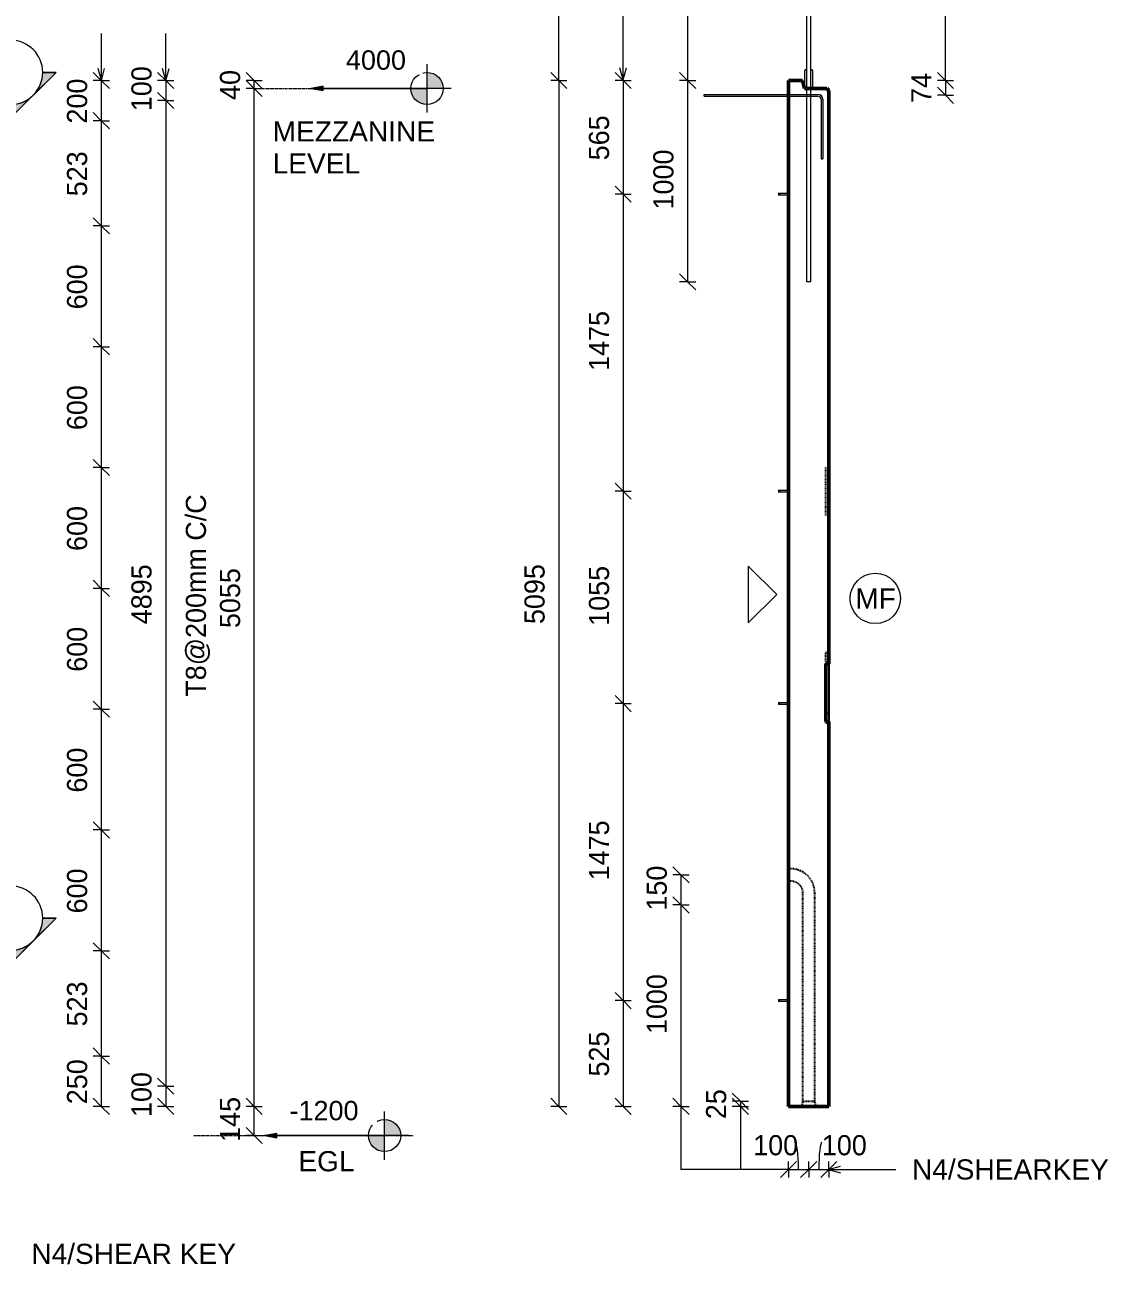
# Model space of a CAD drawing. Header units: millimetres. Extents: x 7560 to 18646, y -2179 to 7399.
# Drawn here: x 13264 to 18646, y -2179 to 3976 of the extents above; entities that cross this region are included whole.
import ezdxf

# ---------------------------------------------------------------- set-up
doc = ezdxf.new("R2010")
doc.units = ezdxf.units.MM
doc.linetypes.add('Dash', pattern=[6.36, 3.18, -3.18])
doc.linetypes.add('Hidden', pattern=[7.14, 4.76, -2.38])
for name, color, linetype, lineweight in [('A-ANNO-DIMS', 211, 'Continuous', 9), ('A-ANNO-DIMS-40', 211, 'Continuous', 9), ('A-DETL-HDLN', 90, 'Hidden', 18), ('A-DETL-THIN', 151, 'Continuous', 18), ('A-GENM', 13, 'Continuous', 18), ('A-WALL', 113, 'Continuous', 25), ('A-WALL-HDLN', 110, 'Dash', 25), ('G-ANNO-DIMS', 111, 'Continuous', 9), ('G-ANNO-SYMB', 111, 'Continuous', 9), ('G-ANNO-TEXT', 231, 'Continuous', 9), ('S-RBAR', 171, 'Continuous', 18)]:
    doc.layers.add(name, color=color, linetype=linetype, lineweight=lineweight)
doc.styles.add('Arial_1', font='arial.ttf', dxfattribs={"height": 100})
doc.styles.add('Arial_2', font='arial.ttf', dxfattribs={"height": 96})
doc.styles.add('Nirmala UI Semilight', font='NirmalaS.ttf', dxfattribs={"height": 100})
doc.dimstyles.new('Arrow_Filled_-_2_5_NI_UI', dxfattribs={"dimscale": 304.8, "dimtxt": 104.736395, "dimasz": 0.262467, "dimexe": 0.131234, "dimexo": 0.0625, "dimgap": 0.131234, "dimtad": 1, "dimdec": 0, "dimzin": 0, "dimdsep": 46, "dimtxsty": 'Nirmala UI Semilight', "dimblk1": 'OBLIQUE', "dimblk2": 'OBLIQUE', "dimsah": 1, "dimcen": 0.09, "dimazin": 0, "dimtfac": 1, "dimtdec": 4, "dimtix": 1, "dimtmove": 0, "dimatfit": 3, "dimfxl": 0.131234, "dimfxlon": 1, "dimtvp": 1, "dimtolj": 1, "dimtzin": 0, "dimarcsym": 2})
doc.dimstyles.new('Arrow_Filled_-_2_5_NI_UI_1', dxfattribs={"dimscale": 304.8, "dimtxt": 104.736395, "dimasz": 0.262467, "dimexe": 0.131234, "dimexo": 0.0625, "dimgap": 0.131234, "dimtad": 1, "dimdec": 0, "dimzin": 0, "dimdsep": 46, "dimtxsty": 'Nirmala UI Semilight', "dimblk1": 'OBLIQUE', "dimblk2": 'OBLIQUE', "dimsah": 1, "dimcen": 0.09, "dimazin": 0, "dimtfac": 1, "dimtdec": 4, "dimtix": 1, "dimtmove": 1, "dimatfit": 3, "dimfxl": 0.131234, "dimfxlon": 1, "dimtvp": 1, "dimtolj": 1, "dimtzin": 0, "dimarcsym": 2})

# ---------------------------------------------------------------- blocks, each defined once
blk = doc.blocks.new('RR spread anchor face based - RR-SA-4_0-240-1726833-Elevation Right')
at = {"layer": 'A-GENM'}
for p, q in [((18017.9, 3752.8), (18015.4, 3747.8)), ((18015.4, 3747.8), (18015.4, 3660.2)), ((18025.4, 3752.8), (18017.9, 3752.8)), ((18052.9, 3752.8), (18045.4, 3752.8)), ((18055.4, 3747.8), (18052.9, 3752.8)), ((18055.4, 3660), (18055.4, 3747.8))]:
    blk.add_line(p, q, dxfattribs=at)
blk = doc.blocks.new('RR spread anchor face based - RR-SA-2_5-150-1726819-Elevation Right')
at = {"layer": 'A-GENM'}
for p, q in [((17885.4, 3140), (17890.4, 3140)), ((17885.4, 3140), (17885.4, 3130)), ((17890.4, 3140), (17935.4, 3140)), ((17890.4, 3140), (17890.4, 3130)), ((17890.4, 3130), (17885.4, 3130)), ((17935.4, 3130), (17890.4, 3130))]:
    blk.add_line(p, q, dxfattribs=at)
blk = doc.blocks.new('Detail View - M_Section Head - Filled SHOP DWG-1002450-Elevation Front')
at = {"layer": 'G-ANNO-SYMB'}
h = blk.add_hatch(color=256, dxfattribs=at)
edge = h.paths.add_edge_path()
edge.add_line((12967.1, -460.3), (13033.4, -460.3))
edge.add_arc((13193.4, -460.3), 160, 180, 225)
edge.add_line((13080.2, -573.5), (12967.1, -460.3))
h = blk.add_hatch(color=256, dxfattribs=at)
edge = h.paths.add_edge_path()
edge.add_line((13419.6, -460.3), (13306.5, -573.5))
edge.add_arc((13193.4, -460.3), 160, 315, 360)
edge.add_line((13353.4, -460.3), (13419.6, -460.3))
h = blk.add_hatch(color=256, dxfattribs=at)
edge = h.paths.add_edge_path()
edge.add_line((13193.4, -686.6), (13080.2, -573.5))
edge.add_arc((13193.4, -460.3), 160, 225, 270)
edge.add_line((13193.4, -620.3), (13193.4, -686.6))
h = blk.add_hatch(color=256, dxfattribs=at)
edge = h.paths.add_edge_path()
edge.add_line((13193.4, -686.6), (13193.4, -620.3))
edge.add_arc((13193.4, -460.3), 160, 270, 315)
edge.add_line((13306.5, -573.5), (13193.4, -686.6))
for p, q in [((13193.4, -686.6), (12967.1, -460.3)), ((13033.4, -460.3), (12967.1, -460.3)), ((12967.1, -460.3), (13080.2, -573.5)), ((13033.4, -460.3), (12967.1, -460.3)), ((13193.4, -686.6), (13419.6, -460.3)), ((13306.5, -573.5), (13419.6, -460.3)), ((13353.4, -460.3), (13419.6, -460.3)), ((13419.6, -460.3), (13353.4, -460.3)), ((13080.2, -573.5), (13193.4, -686.6)), ((13193.4, -686.6), (13306.5, -573.5)), ((13193.4, -620.3), (13193.4, -686.6)), ((13193.4, -686.6), (13193.4, -620.3))]:
    blk.add_line(p, q, dxfattribs=at)
for start, end in [(360, 180), (180, 360), (180, 225), (315, 0), (225, 270), (270, 315)]:
    blk.add_arc((13193.4, -460.3), 160, start, end, dxfattribs=at)
blk = doc.blocks.new('DIMBLOCK30-Elevation Front')
at = {"layer": 'A-ANNO-DIMS-40'}
for p, q in [((13964.4, 3700), (13924.4, 3740)), ((13964.4, 3700), (13924.4, 3700)), ((13964.4, 3700), (13964.4, 3600)), ((13964.4, 3700), (14004.4, 3660)), ((13964.4, 3700), (14004.4, 3700)), ((13964.4, 3600), (13924.4, 3640)), ((13964.4, 3600), (13924.4, 3600)), ((13964.4, 3600), (14004.4, 3560)), ((13964.4, 3600), (14004.4, 3600))]:
    blk.add_line(p, q, dxfattribs=at)
at = {"layer": 'A-ANNO-DIMS-40', "color": 0, "insert": (13794, 3547.2), "char_height": 100, "width": 246.797, "attachment_point": 1, "rotation": 90, "line_spacing_factor": 1.142579, "style": 'Nirmala UI Semilight'}
blk.add_mtext('100', dxfattribs=at)
blk = doc.blocks.new('_Oblique')
at = {"color": 0, "linetype": 'ByBlock', "lineweight": -2}
blk.add_line((-0.5, -0.5), (0.5, 0.5), dxfattribs=at)
blk = doc.blocks.new('DIMBLOCK31-Elevation Front')
at = {"layer": 'A-ANNO-DIMS-40'}
for p, q in [((13964.4, 3600), (13924.4, 3640)), ((13964.4, 3600), (13924.4, 3600)), ((13964.4, 3600), (13964.4, -1295)), ((13964.4, 3600), (14004.4, 3560)), ((13964.4, 3600), (14004.4, 3600)), ((13964.4, -1295), (13924.4, -1255)), ((13964.4, -1295), (13924.4, -1295)), ((13964.4, -1295), (14004.4, -1335)), ((13964.4, -1295), (14004.4, -1295))]:
    blk.add_line(p, q, dxfattribs=at)
at = {"layer": 'A-ANNO-DIMS-40', "color": 0, "char_height": 100, "attachment_point": 1, "rotation": 90, "line_spacing_factor": 1.142579, "style": 'Nirmala UI Semilight'}
for s, insert, width in [('T8@200mm C/C', (14064.4, 639.3), 1231.7), ('4895', (13794, 999.2), 367.91)]:
    blk.add_mtext(s, dxfattribs=dict(at, insert=insert, width=width))
blk = doc.blocks.new('DIMBLOCK32-Elevation Front')
at = {"layer": 'A-ANNO-DIMS-40'}
for p, q in [((13964.4, -1295), (13924.4, -1255)), ((13964.4, -1295), (13924.4, -1295)), ((13964.4, -1295), (13964.4, -1395)), ((13964.4, -1295), (14004.4, -1335)), ((13964.4, -1295), (14004.4, -1295)), ((13964.4, -1395), (13924.4, -1355)), ((13964.4, -1395), (13924.4, -1395)), ((13964.4, -1395), (14004.4, -1435)), ((13964.4, -1395), (14004.4, -1395))]:
    blk.add_line(p, q, dxfattribs=at)
at = {"layer": 'A-ANNO-DIMS-40', "color": 0, "insert": (13794, -1447.8), "char_height": 100, "width": 246.797, "attachment_point": 1, "rotation": 90, "line_spacing_factor": 1.142579, "style": 'Nirmala UI Semilight'}
blk.add_mtext('100', dxfattribs=at)
blk = doc.blocks.new('DIMBLOCK33-Elevation Front')
at = {"layer": 'A-ANNO-DIMS-40'}
for p, q in [((13644.4, 3700), (13604.4, 3740)), ((13644.4, 3700), (13604.4, 3700)), ((13644.4, 3700), (13644.4, 3500)), ((13644.4, 3700), (13684.4, 3660)), ((13644.4, 3700), (13684.4, 3700)), ((13644.4, 3500), (13604.4, 3540)), ((13644.4, 3500), (13604.4, 3500)), ((13644.4, 3500), (13684.4, 3460)), ((13644.4, 3500), (13684.4, 3500))]:
    blk.add_line(p, q, dxfattribs=at)
at = {"layer": 'A-ANNO-DIMS-40', "color": 0, "insert": (13474, 3485.7), "char_height": 100, "width": 274.219, "attachment_point": 1, "rotation": 90, "line_spacing_factor": 1.142579, "style": 'Nirmala UI Semilight'}
blk.add_mtext('200', dxfattribs=at)
blk = doc.blocks.new('DIMBLOCK34-Elevation Front')
at = {"layer": 'A-ANNO-DIMS-40'}
for p, q in [((13644.4, 3500), (13604.4, 3540)), ((13644.4, 3500), (13604.4, 3500)), ((13644.4, 3500), (13644.4, 2977.5)), ((13644.4, 3500), (13684.4, 3460)), ((13644.4, 3500), (13684.4, 3500)), ((13644.4, 2977.5), (13604.4, 3017.5)), ((13644.4, 2977.5), (13604.4, 2977.5)), ((13644.4, 2977.5), (13684.4, 2937.5)), ((13644.4, 2977.5), (13684.4, 2977.5))]:
    blk.add_line(p, q, dxfattribs=at)
at = {"layer": 'A-ANNO-DIMS-40', "color": 0, "insert": (13474, 3124.5), "char_height": 100, "width": 274.219, "attachment_point": 1, "rotation": 90, "line_spacing_factor": 1.142579, "style": 'Nirmala UI Semilight'}
blk.add_mtext('523', dxfattribs=at)
blk = doc.blocks.new('DIMBLOCK35-Elevation Front')
at = {"layer": 'A-ANNO-DIMS-40'}
for p, q in [((13644.4, 2977.5), (13604.4, 3017.5)), ((13644.4, 2977.5), (13604.4, 2977.5)), ((13644.4, 2977.5), (13644.4, 2377.5)), ((13644.4, 2977.5), (13684.4, 2937.5)), ((13644.4, 2977.5), (13684.4, 2977.5)), ((13644.4, 2377.5), (13604.4, 2417.5)), ((13644.4, 2377.5), (13604.4, 2377.5)), ((13644.4, 2377.5), (13684.4, 2337.5)), ((13644.4, 2377.5), (13684.4, 2377.5))]:
    blk.add_line(p, q, dxfattribs=at)
at = {"layer": 'A-ANNO-DIMS-40', "color": 0, "insert": (13474, 2563.2), "char_height": 100, "width": 274.219, "attachment_point": 1, "rotation": 90, "line_spacing_factor": 1.142579, "style": 'Nirmala UI Semilight'}
blk.add_mtext('600', dxfattribs=at)
blk = doc.blocks.new('DIMBLOCK36-Elevation Front')
at = {"layer": 'A-ANNO-DIMS-40'}
for p, q in [((13644.4, 2377.5), (13604.4, 2417.5)), ((13644.4, 2377.5), (13604.4, 2377.5)), ((13644.4, 2377.5), (13644.4, 1777.5)), ((13644.4, 2377.5), (13684.4, 2337.5)), ((13644.4, 2377.5), (13684.4, 2377.5)), ((13644.4, 1777.5), (13604.4, 1817.5)), ((13644.4, 1777.5), (13604.4, 1777.5)), ((13644.4, 1777.5), (13684.4, 1737.5)), ((13644.4, 1777.5), (13684.4, 1777.5))]:
    blk.add_line(p, q, dxfattribs=at)
at = {"layer": 'A-ANNO-DIMS-40', "color": 0, "insert": (13474, 1963.2), "char_height": 100, "width": 274.219, "attachment_point": 1, "rotation": 90, "line_spacing_factor": 1.142579, "style": 'Nirmala UI Semilight'}
blk.add_mtext('600', dxfattribs=at)
blk = doc.blocks.new('DIMBLOCK37-Elevation Front')
at = {"layer": 'A-ANNO-DIMS-40'}
for p, q in [((13644.4, 1777.5), (13604.4, 1817.5)), ((13644.4, 1777.5), (13604.4, 1777.5)), ((13644.4, 1777.5), (13644.4, 1177.5)), ((13644.4, 1777.5), (13684.4, 1737.5)), ((13644.4, 1777.5), (13684.4, 1777.5)), ((13644.4, 1177.5), (13604.4, 1217.5)), ((13644.4, 1177.5), (13604.4, 1177.5)), ((13644.4, 1177.5), (13684.4, 1137.5)), ((13644.4, 1177.5), (13684.4, 1177.5))]:
    blk.add_line(p, q, dxfattribs=at)
at = {"layer": 'A-ANNO-DIMS-40', "color": 0, "insert": (13474, 1363.2), "char_height": 100, "width": 274.219, "attachment_point": 1, "rotation": 90, "line_spacing_factor": 1.142579, "style": 'Nirmala UI Semilight'}
blk.add_mtext('600', dxfattribs=at)
blk = doc.blocks.new('DIMBLOCK38-Elevation Front')
at = {"layer": 'A-ANNO-DIMS-40'}
for p, q in [((13644.4, 1177.5), (13604.4, 1217.5)), ((13644.4, 1177.5), (13604.4, 1177.5)), ((13644.4, 1177.5), (13644.4, 577.5)), ((13644.4, 1177.5), (13684.4, 1137.5)), ((13644.4, 1177.5), (13684.4, 1177.5)), ((13644.4, 577.5), (13604.4, 617.5)), ((13644.4, 577.5), (13604.4, 577.5)), ((13644.4, 577.5), (13684.4, 537.5)), ((13644.4, 577.5), (13684.4, 577.5))]:
    blk.add_line(p, q, dxfattribs=at)
at = {"layer": 'A-ANNO-DIMS-40', "color": 0, "insert": (13474, 763.2), "char_height": 100, "width": 274.219, "attachment_point": 1, "rotation": 90, "line_spacing_factor": 1.142579, "style": 'Nirmala UI Semilight'}
blk.add_mtext('600', dxfattribs=at)
blk = doc.blocks.new('DIMBLOCK39-Elevation Front')
at = {"layer": 'A-ANNO-DIMS-40'}
for p, q in [((13644.4, 577.5), (13604.4, 617.5)), ((13644.4, 577.5), (13604.4, 577.5)), ((13644.4, 577.5), (13644.4, -22.5)), ((13644.4, 577.5), (13684.4, 537.5)), ((13644.4, 577.5), (13684.4, 577.5)), ((13644.4, -22.5), (13604.4, 17.5)), ((13644.4, -22.5), (13604.4, -22.5)), ((13644.4, -22.5), (13684.4, -62.5)), ((13644.4, -22.5), (13684.4, -22.5))]:
    blk.add_line(p, q, dxfattribs=at)
at = {"layer": 'A-ANNO-DIMS-40', "color": 0, "insert": (13474, 163.2), "char_height": 100, "width": 274.219, "attachment_point": 1, "rotation": 90, "line_spacing_factor": 1.142579, "style": 'Nirmala UI Semilight'}
blk.add_mtext('600', dxfattribs=at)
blk = doc.blocks.new('DIMBLOCK40-Elevation Front')
at = {"layer": 'A-ANNO-DIMS-40'}
for p, q in [((13644.4, -22.5), (13604.4, 17.5)), ((13644.4, -22.5), (13604.4, -22.5)), ((13644.4, -22.5), (13644.4, -622.5)), ((13644.4, -22.5), (13684.4, -62.5)), ((13644.4, -22.5), (13684.4, -22.5)), ((13644.4, -622.5), (13604.4, -582.5)), ((13644.4, -622.5), (13604.4, -622.5)), ((13644.4, -622.5), (13684.4, -662.5)), ((13644.4, -622.5), (13684.4, -622.5))]:
    blk.add_line(p, q, dxfattribs=at)
at = {"layer": 'A-ANNO-DIMS-40', "color": 0, "insert": (13474, -436.8), "char_height": 100, "width": 274.219, "attachment_point": 1, "rotation": 90, "line_spacing_factor": 1.142579, "style": 'Nirmala UI Semilight'}
blk.add_mtext('600', dxfattribs=at)
blk = doc.blocks.new('DIMBLOCK41-Elevation Front')
at = {"layer": 'A-ANNO-DIMS-40'}
for p, q in [((13644.4, -622.5), (13604.4, -582.5)), ((13644.4, -622.5), (13604.4, -622.5)), ((13644.4, -622.5), (13644.4, -1145)), ((13644.4, -622.5), (13684.4, -662.5)), ((13644.4, -622.5), (13684.4, -622.5)), ((13644.4, -1145), (13604.4, -1105)), ((13644.4, -1145), (13604.4, -1145)), ((13644.4, -1145), (13684.4, -1185)), ((13644.4, -1145), (13684.4, -1145))]:
    blk.add_line(p, q, dxfattribs=at)
at = {"layer": 'A-ANNO-DIMS-40', "color": 0, "insert": (13474, -998), "char_height": 100, "width": 274.219, "attachment_point": 1, "rotation": 90, "line_spacing_factor": 1.142579, "style": 'Nirmala UI Semilight'}
blk.add_mtext('523', dxfattribs=at)
blk = doc.blocks.new('DIMBLOCK42-Elevation Front')
at = {"layer": 'A-ANNO-DIMS-40'}
for p, q in [((13644.4, -1145), (13604.4, -1105)), ((13644.4, -1145), (13604.4, -1145)), ((13644.4, -1145), (13644.4, -1395)), ((13644.4, -1145), (13684.4, -1185)), ((13644.4, -1145), (13684.4, -1145)), ((13644.4, -1395), (13604.4, -1355)), ((13644.4, -1395), (13604.4, -1395)), ((13644.4, -1395), (13684.4, -1435)), ((13644.4, -1395), (13684.4, -1395))]:
    blk.add_line(p, q, dxfattribs=at)
at = {"layer": 'A-ANNO-DIMS-40', "color": 0, "insert": (13474, -1384.3), "char_height": 100, "width": 274.219, "attachment_point": 1, "rotation": 90, "line_spacing_factor": 1.142579, "style": 'Nirmala UI Semilight'}
blk.add_mtext('250', dxfattribs=at)
blk = doc.blocks.new('Spot Elevations - M_Spot Elevation - Target Filled-10609-Elevation Front')
at = {"layer": 'G-ANNO-DIMS'}
h = blk.add_hatch(color=256, dxfattribs=at)
edge = h.paths.add_edge_path()
edge.add_line((15051.6, -1540), (15131.6, -1540))
edge.add_arc((15051.6, -1540), 80, 0, 90)
edge.add_line((15051.6, -1460), (15051.6, -1540))
h = blk.add_hatch(color=256, dxfattribs=at)
edge = h.paths.add_edge_path()
edge.add_line((15051.6, -1540), (14971.6, -1540))
edge.add_arc((15051.6, -1540), 80, 180, 270)
edge.add_line((15051.6, -1620), (15051.6, -1540))
for p, q in [((15051.6, -1660), (15051.6, -1420)), ((15171.6, -1540), (14491.6, -1540))]:
    blk.add_line(p, q, dxfattribs=at)
blk.add_circle((15051.6, -1540), 80, dxfattribs=at)
blk = doc.blocks.new('DIMBLOCK53-Elevation Front')
at = {"layer": 'A-ANNO-DIMS-40'}
for p, q in [((14404.4, -1395), (14364.4, -1355)), ((14404.4, -1395), (14364.4, -1395)), ((14404.4, -1540), (14404.4, -1395)), ((14404.4, -1395), (14444.4, -1435)), ((14404.4, -1395), (14444.4, -1395)), ((14404.4, -1540), (14364.4, -1500)), ((14404.4, -1540), (14364.4, -1540)), ((14404.4, -1540), (14444.4, -1580)), ((14404.4, -1540), (14444.4, -1540))]:
    blk.add_line(p, q, dxfattribs=at)
at = {"layer": 'A-ANNO-DIMS-40', "color": 0, "insert": (14234, -1571.3), "char_height": 100, "width": 249.082, "attachment_point": 1, "rotation": 90, "line_spacing_factor": 1.142579, "style": 'Nirmala UI Semilight'}
blk.add_mtext('145', dxfattribs=at)
blk = doc.blocks.new('DIMBLOCK54-Elevation Front')
at = {"layer": 'A-ANNO-DIMS-40'}
for p, q in [((14404.4, 3660), (14364.4, 3700)), ((14404.4, 3660), (14364.4, 3660)), ((14404.4, -1395), (14404.4, 3660)), ((14404.4, 3660), (14444.4, 3620)), ((14404.4, 3660), (14444.4, 3660)), ((14404.4, -1395), (14364.4, -1355)), ((14404.4, -1395), (14364.4, -1395)), ((14404.4, -1395), (14444.4, -1435)), ((14404.4, -1395), (14444.4, -1395))]:
    blk.add_line(p, q, dxfattribs=at)
at = {"layer": 'A-ANNO-DIMS-40', "color": 0, "insert": (14234, 980.2), "char_height": 100, "width": 365.625, "attachment_point": 1, "rotation": 90, "line_spacing_factor": 1.142579, "style": 'Nirmala UI Semilight'}
blk.add_mtext('5055', dxfattribs=at)
blk = doc.blocks.new('DIMBLOCK55-Elevation Front')
at = {"layer": 'A-ANNO-DIMS-40'}
for p, q in [((14404.4, 3700), (14364.4, 3740)), ((14404.4, 3700), (14364.4, 3700)), ((14404.4, 3660), (14364.4, 3700)), ((14404.4, 3660), (14404.4, 3700)), ((14404.4, 3700), (14444.4, 3660)), ((14404.4, 3700), (14444.4, 3700)), ((14404.4, 3660), (14364.4, 3660)), ((14404.4, 3660), (14444.4, 3620)), ((14404.4, 3660), (14444.4, 3660))]:
    blk.add_line(p, q, dxfattribs=at)
at = {"layer": 'A-ANNO-DIMS-40', "color": 0, "insert": (14234, 3602.9), "char_height": 100, "width": 185.098, "attachment_point": 1, "rotation": 90, "line_spacing_factor": 1.142579, "style": 'Nirmala UI Semilight'}
blk.add_mtext('40', dxfattribs=at)
blk = doc.blocks.new('DIMBLOCK84-Elevation Right')
at = {"layer": 'A-ANNO-DIMS-40'}
for p, q in [((16237.1, 3700), (16197.1, 3740)), ((16237.1, 3700), (16197.1, 3700)), ((16237.1, 3700), (16237.1, 3135)), ((16237.1, 3700), (16277.1, 3660)), ((16237.1, 3700), (16277.1, 3700)), ((16237.1, 3135), (16197.1, 3175)), ((16237.1, 3135), (16197.1, 3135)), ((16237.1, 3135), (16277.1, 3095)), ((16237.1, 3135), (16277.1, 3135))]:
    blk.add_line(p, q, dxfattribs=at)
at = {"layer": 'A-ANNO-DIMS-40', "color": 0, "insert": (16066.6, 3303.2), "char_height": 100, "width": 274.219, "attachment_point": 1, "rotation": 90, "line_spacing_factor": 1.142579, "style": 'Nirmala UI Semilight'}
blk.add_mtext('565', dxfattribs=at)
blk = doc.blocks.new('DIMBLOCK85-Elevation Right')
at = {"layer": 'A-ANNO-DIMS-40'}
for p, q in [((16237.1, 3135), (16197.1, 3175)), ((16237.1, 3135), (16197.1, 3135)), ((16237.1, 3135), (16237.1, 1660)), ((16237.1, 3135), (16277.1, 3095)), ((16237.1, 3135), (16277.1, 3135)), ((16237.1, 1660), (16197.1, 1700)), ((16237.1, 1660), (16197.1, 1660)), ((16237.1, 1660), (16277.1, 1620)), ((16237.1, 1660), (16277.1, 1660))]:
    blk.add_line(p, q, dxfattribs=at)
at = {"layer": 'A-ANNO-DIMS-40', "color": 0, "insert": (16066.6, 2257.5), "char_height": 100, "width": 335.918, "attachment_point": 1, "rotation": 90, "line_spacing_factor": 1.142579, "style": 'Nirmala UI Semilight'}
blk.add_mtext('1475', dxfattribs=at)
blk = doc.blocks.new('DIMBLOCK86-Elevation Right')
at = {"layer": 'A-ANNO-DIMS-40'}
for p, q in [((16237.1, 1660), (16197.1, 1700)), ((16237.1, 1660), (16197.1, 1660)), ((16237.1, 1660), (16237.1, 604.9)), ((16237.1, 1660), (16277.1, 1620)), ((16237.1, 1660), (16277.1, 1660)), ((16237.1, 604.9), (16197.1, 644.9)), ((16237.1, 604.9), (16197.1, 604.9)), ((16237.1, 604.9), (16277.1, 564.9)), ((16237.1, 604.9), (16277.1, 604.9))]:
    blk.add_line(p, q, dxfattribs=at)
at = {"layer": 'A-ANNO-DIMS-40', "color": 0, "insert": (16066.6, 991.5), "char_height": 100, "width": 338.203, "attachment_point": 1, "rotation": 90, "line_spacing_factor": 1.142579, "style": 'Nirmala UI Semilight'}
blk.add_mtext('1055', dxfattribs=at)
blk = doc.blocks.new('DIMBLOCK87-Elevation Right')
at = {"layer": 'A-ANNO-DIMS-40'}
for p, q in [((16237.1, 604.9), (16197.1, 644.9)), ((16237.1, 604.9), (16197.1, 604.9)), ((16237.1, 604.9), (16237.1, -870.1)), ((16237.1, 604.9), (16277.1, 564.9)), ((16237.1, 604.9), (16277.1, 604.9)), ((16237.1, -870.1), (16197.1, -830.1)), ((16237.1, -870.1), (16197.1, -870.1)), ((16237.1, -870.1), (16277.1, -910.1)), ((16237.1, -870.1), (16277.1, -870.1))]:
    blk.add_line(p, q, dxfattribs=at)
at = {"layer": 'A-ANNO-DIMS-40', "color": 0, "insert": (16066.6, -272.6), "char_height": 100, "width": 335.918, "attachment_point": 1, "rotation": 90, "line_spacing_factor": 1.142579, "style": 'Nirmala UI Semilight'}
blk.add_mtext('1475', dxfattribs=at)
blk = doc.blocks.new('DIMBLOCK88-Elevation Right')
at = {"layer": 'A-ANNO-DIMS-40'}
for p, q in [((16237.1, -870.1), (16197.1, -830.1)), ((16237.1, -870.1), (16197.1, -870.1)), ((16237.1, -870.1), (16237.1, -1395)), ((16237.1, -870.1), (16277.1, -910.1)), ((16237.1, -870.1), (16277.1, -870.1)), ((16237.1, -1395), (16197.1, -1355)), ((16237.1, -1395), (16197.1, -1395)), ((16237.1, -1395), (16277.1, -1435)), ((16237.1, -1395), (16277.1, -1395))]:
    blk.add_line(p, q, dxfattribs=at)
at = {"layer": 'A-ANNO-DIMS-40', "color": 0, "insert": (16066.6, -1246.8), "char_height": 100, "width": 274.219, "attachment_point": 1, "rotation": 90, "line_spacing_factor": 1.142579, "style": 'Nirmala UI Semilight'}
blk.add_mtext('525', dxfattribs=at)
blk = doc.blocks.new('DIMBLOCK89-Elevation Right')
at = {"layer": 'A-ANNO-DIMS-40'}
for p, q in [((15917.1, 3700), (15877.1, 3740)), ((15917.1, 3700), (15877.1, 3700)), ((15917.1, 3700), (15917.1, -1395)), ((15917.1, 3700), (15957.1, 3660)), ((15917.1, 3700), (15957.1, 3700)), ((15917.1, -1395), (15877.1, -1355)), ((15917.1, -1395), (15877.1, -1395)), ((15917.1, -1395), (15957.1, -1435)), ((15917.1, -1395), (15957.1, -1395))]:
    blk.add_line(p, q, dxfattribs=at)
at = {"layer": 'A-ANNO-DIMS-40', "color": 0, "insert": (15746.6, 1000.2), "char_height": 100, "width": 365.625, "attachment_point": 1, "rotation": 90, "line_spacing_factor": 1.142579, "style": 'Nirmala UI Semilight'}
blk.add_mtext('5095', dxfattribs=at)
blk = doc.blocks.new('DIMBLOCK90-Elevation Right')
at = {"layer": 'A-ANNO-DIMS-40'}
for p, q in [((16524, -245), (16484, -205)), ((16524, -245), (16484, -245)), ((16524, -245), (16524, -395)), ((16524, -245), (16564, -285)), ((16524, -245), (16564, -245)), ((16524, -395), (16484, -355)), ((16524, -395), (16484, -395)), ((16524, -395), (16564, -435)), ((16524, -395), (16564, -395))]:
    blk.add_line(p, q, dxfattribs=at)
at = {"layer": 'A-ANNO-DIMS-40', "color": 0, "insert": (16353.5, -422.8), "char_height": 100, "width": 246.797, "attachment_point": 1, "rotation": 90, "line_spacing_factor": 1.142579, "style": 'Nirmala UI Semilight'}
blk.add_mtext('150', dxfattribs=at)
blk = doc.blocks.new('DIMBLOCK91-Elevation Right')
at = {"layer": 'A-ANNO-DIMS-40'}
for p, q in [((16524, -395), (16484, -355)), ((16524, -395), (16484, -395)), ((16524, -395), (16524, -1395)), ((16524, -395), (16564, -435)), ((16524, -395), (16564, -395)), ((16524, -1395), (16484, -1355)), ((16524, -1395), (16484, -1395)), ((16524, -1395), (16564, -1435)), ((16524, -1395), (16564, -1395))]:
    blk.add_line(p, q, dxfattribs=at)
at = {"layer": 'A-ANNO-DIMS-40', "color": 0, "insert": (16353.5, -1035.9), "char_height": 100, "width": 338.203, "attachment_point": 1, "rotation": 90, "line_spacing_factor": 1.142579, "style": 'Nirmala UI Semilight'}
blk.add_mtext('1000', dxfattribs=at)
blk = doc.blocks.new('DIMBLOCK92-Elevation Right')
at = {"layer": 'A-ANNO-DIMS-40'}
for p, q in [((16819, -1370), (16779, -1330)), ((16819, -1395), (16779, -1355)), ((16819, -1370), (16779, -1370)), ((16819, -1395), (16779, -1395)), ((16819, -1370), (16819, -1395)), ((16819, -1370), (16859, -1410)), ((16819, -1370), (16859, -1370)), ((16819, -1395), (16859, -1435)), ((16819, -1395), (16859, -1395))]:
    blk.add_line(p, q, dxfattribs=at)
at = {"layer": 'A-ANNO-DIMS-40', "color": 0, "insert": (16648.5, -1458.7), "char_height": 100, "width": 182.813, "attachment_point": 1, "rotation": 90, "line_spacing_factor": 1.142579, "style": 'Nirmala UI Semilight'}
blk.add_mtext('25', dxfattribs=at)
blk = doc.blocks.new('DIMBLOCK93-Elevation Right')
at = {"layer": 'A-ANNO-DIMS-40'}
for p, q in [((17058.4, -1708.5), (17018.4, -1748.5)), ((17058.4, -1708.5), (17098.4, -1668.5)), ((17058.4, -1708.5), (17058.4, -1668.5)), ((17058.4, -1708.5), (17158.4, -1708.5)), ((17058.4, -1708.5), (17058.4, -1748.5)), ((17158.4, -1708.5), (17118.4, -1748.5)), ((17158.4, -1708.5), (17198.4, -1668.5)), ((17158.4, -1708.5), (17158.4, -1668.5)), ((17158.4, -1708.5), (17158.4, -1748.5))]:
    blk.add_line(p, q, dxfattribs=at)
blk.add_ellipse((17088.4, -1708.5), major_axis=(0, 135.2), ratio=0.147742, start_param=4.712389, end_param=6.283185, dxfattribs=at)
at = {"layer": 'A-ANNO-DIMS-40', "color": 0, "insert": (16882.8, -1538), "char_height": 100, "width": 246.797, "attachment_point": 1, "line_spacing_factor": 1.142579, "style": 'Nirmala UI Semilight'}
blk.add_mtext('100', dxfattribs=at)
blk = doc.blocks.new('DIMBLOCK94-Elevation Right')
at = {"layer": 'A-ANNO-DIMS-40'}
for p, q in [((17158.4, -1708.5), (17118.4, -1748.5)), ((17158.4, -1708.5), (17198.4, -1668.5)), ((17158.4, -1708.5), (17158.4, -1668.5)), ((17158.4, -1708.5), (17258.4, -1708.5)), ((17158.4, -1708.5), (17158.4, -1748.5)), ((17258.4, -1708.5), (17218.4, -1748.5)), ((17258.4, -1708.5), (17298.4, -1668.5)), ((17258.4, -1708.5), (17258.4, -1668.5)), ((17258.4, -1708.5), (17258.4, -1748.5))]:
    blk.add_line(p, q, dxfattribs=at)
blk.add_ellipse((17224, -1708.5), major_axis=(0, 135.2), ratio=0.11497, start_param=0, end_param=1.570796, dxfattribs=at)
at = {"layer": 'A-ANNO-DIMS-40', "color": 0, "insert": (17224, -1538), "char_height": 100, "width": 246.797, "attachment_point": 1, "line_spacing_factor": 1.142579, "style": 'Nirmala UI Semilight'}
blk.add_mtext('100', dxfattribs=at)
blk = doc.blocks.new('DIMBLOCK95-Elevation Right')
at = {"layer": 'A-ANNO-DIMS-40'}
for p, q in [((16557.1, 4720), (16517.1, 4760)), ((16557.1, 4720), (16517.1, 4720)), ((16557.1, 4720), (16557.1, 3700)), ((16557.1, 4720), (16597.1, 4680)), ((16557.1, 4720), (16597.1, 4720)), ((16557.1, 3700), (16517.1, 3740)), ((16557.1, 3700), (16517.1, 3700)), ((16557.1, 3700), (16597.1, 3660)), ((16557.1, 3700), (16597.1, 3700))]:
    blk.add_line(p, q, dxfattribs=at)
at = {"layer": 'A-ANNO-DIMS-40', "color": 0, "insert": (16386.6, 4069.1), "char_height": 100, "width": 338.203, "attachment_point": 1, "rotation": 90, "line_spacing_factor": 1.142579, "style": 'Nirmala UI Semilight'}
blk.add_mtext('1020', dxfattribs=at)
blk = doc.blocks.new('DIMBLOCK96-Elevation Right')
at = {"layer": 'A-ANNO-DIMS-40'}
for p, q in [((16557.1, 3700), (16517.1, 3740)), ((16557.1, 3700), (16517.1, 3700)), ((16557.1, 3700), (16557.1, 2700)), ((16557.1, 3700), (16597.1, 3660)), ((16557.1, 3700), (16597.1, 3700)), ((16557.1, 2700), (16517.1, 2740)), ((16557.1, 2700), (16517.1, 2700)), ((16557.1, 2700), (16597.1, 2660)), ((16557.1, 2700), (16597.1, 2700))]:
    blk.add_line(p, q, dxfattribs=at)
at = {"layer": 'A-ANNO-DIMS-40', "color": 0, "insert": (16386.6, 3059.1), "char_height": 100, "width": 338.203, "attachment_point": 1, "rotation": 90, "line_spacing_factor": 1.142579, "style": 'Nirmala UI Semilight'}
blk.add_mtext('1000', dxfattribs=at)
blk = doc.blocks.new('DIMBLOCK99-Elevation Right')
at = {"layer": 'A-ANNO-DIMS-40'}
for p, q in [((17838.6, 3700), (17798.6, 3740)), ((17838.6, 3700), (17798.6, 3700)), ((17838.6, 3700), (17838.6, 3626)), ((17838.6, 3700), (17878.6, 3660)), ((17838.6, 3700), (17878.6, 3700)), ((17838.6, 3626), (17798.6, 3666)), ((17838.6, 3626), (17798.6, 3626)), ((17838.6, 3626), (17878.6, 3586)), ((17838.6, 3626), (17878.6, 3626))]:
    blk.add_line(p, q, dxfattribs=at)
at = {"layer": 'A-ANNO-DIMS-40', "color": 0, "insert": (17668.2, 3587.8), "char_height": 100, "width": 180.527, "attachment_point": 1, "rotation": 90, "line_spacing_factor": 1.142579, "style": 'Nirmala UI Semilight'}
blk.add_mtext('74', dxfattribs=at)

msp = doc.modelspace()

# ---------------------------------------------------------------- hatches: boundary and pattern name
at = {"layer": 'G-ANNO-DIMS'}
for points in [[(14687.3, 3660), (14747.3, 3649.4), (14747.3, 3670.6)], [(14456.3, -1540), (14516.3, -1550.6), (14516.3, -1529.4)]]:
    msp.add_hatch(color=256, dxfattribs=at).paths.add_polyline_path(points)

# ---------------------------------------------------------------- linework, layer by layer
at = {"layer": 'A-DETL-HDLN'}
for p, q in [((14404.4, 3660), (15193.8, 3660)), ((14104.4, -1540), (15193.8, -1540))]:
    msp.add_line(p, q, dxfattribs=at)
at = {"layer": 'A-DETL-THIN'}
for p, q in [((15917.1, 3700), (15917.1, 5811.5)), ((17838.6, 3700), (17838.6, 4820)), ((16858.4, 1288.2), (16858.4, 1005.4)), ((16999.8, 1146.8), (16858.4, 1288.2)), ((16858.4, 1005.4), (16999.8, 1146.8)), ((16524, -1395), (16524, -1708.5)), ((16819, -1395), (16819, -1708.5)), ((17058.4, -1708.5), (16524, -1708.5))]:
    msp.add_line(p, q, dxfattribs=at)
msp.add_circle((17489.4, 1127.2), 125, dxfattribs=at)
at = {"layer": 'A-WALL', "lineweight": 50}
for p, q in [((17058.4, 3700), (17058.4, -1395)), ((17128.4, 3700), (17058.4, 3700)), ((17138.4, 3660), (17128.4, 3700)), ((17248.4, 3660), (17138.4, 3660)), ((17258.4, 3650), (17248.4, 3660)), ((17258.4, 809.6), (17258.4, 3650)), ((17243.4, 516.5), (17243.4, 802.7)), ((17243.4, 802.7), (17258.4, 802.7)), ((17258.4, 802.7), (17258.4, 809.5)), ((17258.4, 516.5), (17243.4, 516.5)), ((17258.4, 509.6), (17258.4, 516.5)), ((17258.4, -1395), (17258.4, 509.5)), ((17058.4, -1395), (17258.4, -1395))]:
    msp.add_line(p, q, dxfattribs=at)
at = {"layer": 'A-WALL'}
for p, q in [((17258.4, 809.6), (17243.4, 809.6)), ((17258.4, 802.7), (17258.4, 516.5)), ((17243.4, 509.6), (17258.4, 509.6))]:
    msp.add_line(p, q, dxfattribs=at)
at = {"layer": 'A-WALL-HDLN'}
for p, q in [((17243.4, 1538.5), (17243.4, 1780.8)), ((17258.4, 858.1), (17243.4, 858.1)), ((17243.4, 810.1), (17243.4, 858.1)), ((17243.4, 836.8), (17243.4, 855.2)), ((17243.4, 802.7), (17243.4, 809.6)), ((17243.4, 558.1), (17258.4, 558.1)), ((17243.4, 509.6), (17243.4, 516.5)), ((17068.4, -215), (17058.4, -215)), ((17058.4, -275), (17068.4, -275)), ((17128.4, -335), (17128.4, -1376.3)), ((17188.4, -1376.3), (17188.4, -335)), ((17128.4, -1376.3), (17120.9, -1395)), ((17130.9, -1370), (17185.9, -1370)), ((17188.4, -1376.3), (17195.9, -1395))]:
    msp.add_line(p, q, dxfattribs=at)
at = {"layer": 'A-WALL-HDLN', "flags": 128}
for points in [[(17188.4, -335), (17188.3, -330.2), (17188, -325.4), (17187.6, -320.6), (17186.9, -315.9), (17186, -311.2), (17185, -306.5), (17183.7, -301.8), (17182.3, -297.3), (17180.7, -292.7), (17178.9, -288.3), (17177, -283.9), (17174.9, -279.6), (17172.6, -275.4), (17170.1, -271.3), (17167.5, -267.2), (17164.7, -263.3), (17161.7, -259.5), (17158.6, -255.9), (17155.4, -252.3), (17152, -248.9), (17148.5, -245.6), (17144.9, -242.5), (17141.1, -239.5), (17137.2, -236.7), (17133.3, -234), (17129.2, -231.5), (17125, -229.2), (17120.7, -227), (17116.3, -225), (17111.9, -223.2), (17107.4, -221.5), (17102.8, -220), (17098.2, -218.8), (17093.5, -217.7), (17088.8, -216.7), (17084.1, -216), (17079.3, -215.5), (17074.5, -215.2), (17069.7, -215), (17068.4, -215)], [(17068.4, -275), (17070.8, -275), (17073.2, -275.2), (17075.6, -275.4), (17078, -275.8), (17080.3, -276.2), (17082.7, -276.7), (17085, -277.3), (17087.3, -278), (17089.6, -278.8), (17091.8, -279.7), (17094, -280.7), (17096.1, -281.8), (17098.2, -282.9), (17100.3, -284.2), (17102.3, -285.5), (17104.2, -286.9), (17106.1, -288.3), (17108, -289.9), (17109.8, -291.5), (17111.5, -293.2), (17113.1, -295), (17114.7, -296.8), (17116.2, -298.7), (17117.6, -300.6), (17118.9, -302.6), (17120.2, -304.6), (17121.3, -306.7), (17122.4, -308.9), (17123.4, -311), (17124.3, -313.3), (17125.2, -315.5), (17125.9, -317.8), (17126.5, -320.1), (17127.1, -322.4), (17127.5, -324.8), (17127.9, -327.2), (17128.2, -329.6), (17128.3, -332), (17128.4, -334.4), (17128.4, -335)], [(17130.9, -1370), (17129.8, -1372.7), (17129, -1374.7), (17128.6, -1375.9), (17128.4, -1376.2)], [(17188.4, -1376.2), (17188.3, -1375.9), (17187.8, -1374.7), (17187, -1372.7), (17185.9, -1370)]]:
    msp.add_lwpolyline(points, dxfattribs=at)
at = {"layer": 'G-ANNO-DIMS'}
for p, q in [((14747.3, 3670.6), (14687.3, 3660)), ((14687.3, 3660), (14747.3, 3649.4)), ((14687.3, 3660), (14985.6, 3660)), ((14747.3, 3649.4), (14747.3, 3670.6)), ((14985.6, 3660), (15262.6, 3660)), ((14516.3, -1529.4), (14456.3, -1540)), ((14516.3, -1550.6), (14516.3, -1529.4)), ((14456.3, -1540), (14516.3, -1550.6)), ((14456.3, -1540), (14826.8, -1540)), ((14826.8, -1540), (15051.6, -1540))]:
    msp.add_line(p, q, dxfattribs=at)
at = {"layer": 'G-ANNO-TEXT', "color": 7}
for p, q in [((16236.9, 3702.5), (16236.9, 4070.1)), ((13644.7, 3699.8), (13644.7, 3933)), ((13964.7, 3699.8), (13964.7, 3933)), ((13644.7, 3699.8), (13628.6, 3759.8)), ((13644.7, 3699.8), (13660.8, 3759.8)), ((13964.7, 3699.8), (13948.6, 3759.8)), ((13964.7, 3699.8), (13980.8, 3759.8)), ((16236.9, 3702.5), (16220.9, 3762.5)), ((16236.9, 3702.5), (16253, 3762.5)), ((17256, -1708.3), (17316, -1692.2)), ((17256, -1708.3), (17316, -1724.4)), ((17256, -1708.3), (17591.3, -1708.3))]:
    msp.add_line(p, q, dxfattribs=at)
at = {"layer": 'S-RBAR'}
for p, q in [((17148.4, 2700), (17148.4, 4720)), ((17168.4, 2700), (17168.4, 4720)), ((16638.4, 3630), (17204.4, 3630)), ((16638.4, 3622), (16638.4, 3630)), ((16638.4, 3622), (17204.4, 3622)), ((17220.4, 3606), (17220.4, 3311)), ((17228.4, 3606), (17228.4, 3311)), ((17220.4, 3311), (17228.4, 3311)), ((17168.4, 2700), (17148.4, 2700))]:
    msp.add_line(p, q, dxfattribs=at)
for radius in [24, 16]:
    msp.add_arc((17204.4, 3606), radius, 0, 90, dxfattribs=at)

# ---------------------------------------------------------------- block references
at = {"layer": 'A-GENM'}
for name, p in [('RR spread anchor face based - RR-SA-4_0-240-1726833-Elevation Right', (-877, 0)), ('RR spread anchor face based - RR-SA-2_5-150-1726819-Elevation Right', (-877, 0)), ('RR spread anchor face based - RR-SA-2_5-150-1726819-Elevation Right', (-877, -1475)), ('RR spread anchor face based - RR-SA-2_5-150-1726819-Elevation Right', (-877, -2530.1)), ('RR spread anchor face based - RR-SA-2_5-150-1726819-Elevation Right', (-877, -4005.1))]:
    msp.add_blockref(name, p, dxfattribs=at)
at = {"layer": 'G-ANNO-DIMS'}
for p in [(210.9, 5200), (0, 0)]:
    msp.add_blockref('Spot Elevations - M_Spot Elevation - Target Filled-10609-Elevation Front', p, dxfattribs=at)
at = {"layer": 'G-ANNO-SYMB'}
for p in [(0, 4200), (0, 0)]:
    msp.add_blockref('Detail View - M_Section Head - Filled SHOP DWG-1002450-Elevation Front', p, dxfattribs=at)

# ---------------------------------------------------------------- texts
at = {"layer": 'G-ANNO-TEXT', "color": 7, "char_height": 100, "attachment_point": 1, "style": 'Arial_1'}
for s, insert, width in [('MEZZANINE', (14495.4, 3496.6), 971.645), ('LEVEL', (14495.4, 3337.8), 522.7), ('MF', (17390.1, 1177.3), 240.506), ('EGL', (14623.1, -1617.4), 336.709), ('N4/SHEARKEY', (17671.3, -1658.3), 1180.084), ('N4/SHEAR KEY', (13296.6, -2077.5), 1228.185)]:
    msp.add_mtext(s, dxfattribs=dict(at, insert=insert, width=width))

# ---------------------------------------------------------------- dimensions: what is measured, and where the dimension line sits
at = {"layer": 'A-ANNO-DIMS'}
for base, p1, p2, override, picture, middle in [((16557.1, 3700), (16597.1, 4720), (16597.1, 3700), {"dimpost": '<>', "dimfxl": 1020}, 'DIMBLOCK95-Elevation Right', (16465.1, 4210)), ((13644.4, 3500), (13604.4, 3700), (13604.4, 3500), {"dimpost": '<>', "dimfxl": 200}, 'DIMBLOCK33-Elevation Front', (13552.8, 3600)), ((13964.4, 3600), (13924.4, 3700), (13924.4, 3600), {"dimpost": '<>', "dimfxl": 100}, 'DIMBLOCK30-Elevation Front', (13872.5, 3650)), ((14404.4, 3700), (14364.4, 3660), (14364.4, 3700), {"dimpost": '<>', "dimfxl": 40}, 'DIMBLOCK55-Elevation Front', (14312.8, 3680)), ((17838.6, 3626), (17798.6, 3700), (17798.6, 3626), {"dimpost": '<>', "dimfxl": 74}, 'DIMBLOCK99-Elevation Right', (17748.6, 3663)), ((14404.4, 3660), (14364.4, -1395), (14364.4, 3660), {"dimpost": '<>', "dimfxl": 5055}, 'DIMBLOCK54-Elevation Front', (14312.8, 1132.5)), ((15917.1, -1395), (15957.1, 3700), (15957.1, -1395), {"dimpost": '<>', "dimfxl": 5095}, 'DIMBLOCK89-Elevation Right', (15825.4, 1152.5)), ((16237.1, 3135), (16277.1, 3700), (16277.1, 3135), {"dimpost": '<>', "dimfxl": 565}, 'DIMBLOCK84-Elevation Right', (16145.4, 3417.5)), ((16557.1, 2700), (16597.1, 3700), (16597.1, 2700), {"dimpost": '<>', "dimfxl": 1000}, 'DIMBLOCK96-Elevation Right', (16465.1, 3200)), ((13644.43427, 2977.5), (13604.43427, 3500), (13604.43427, 2977.5), {"dimpost": '<>', "dimfxl": 522.5}, 'DIMBLOCK34-Elevation Front', (13552.7606297, 3238.75)), ((16237.1, 1660), (16277.1, 3135), (16277.1, 1660), {"dimpost": '<>', "dimfxl": 1475}, 'DIMBLOCK85-Elevation Right', (16145.1, 2397.5)), ((13644.4, 2377.5), (13604.4, 2977.5), (13604.4, 2377.5), {"dimpost": '<>', "dimfxl": 600}, 'DIMBLOCK35-Elevation Front', (13552.7, 2677.5)), ((13644.4, 1777.5), (13604.4, 2377.5), (13604.4, 1777.5), {"dimpost": '<>', "dimfxl": 600}, 'DIMBLOCK36-Elevation Front', (13552.7, 2077.5)), ((13644.4, 1177.5), (13604.4, 1777.5), (13604.4, 1177.5), {"dimpost": '<>', "dimfxl": 600}, 'DIMBLOCK37-Elevation Front', (13552.7, 1477.5)), ((16237.1, 604.9), (16277.1, 1660), (16277.1, 604.9), {"dimpost": '<>', "dimfxl": 1055.1}, 'DIMBLOCK86-Elevation Right', (16145.1, 1132.4)), ((13644.4, 577.5), (13604.4, 1177.5), (13604.4, 577.5), {"dimpost": '<>', "dimfxl": 600}, 'DIMBLOCK38-Elevation Front', (13552.7, 877.5)), ((13644.4, -22.5), (13604.4, 577.5), (13604.4, -22.5), {"dimpost": '<>', "dimfxl": 600}, 'DIMBLOCK39-Elevation Front', (13552.7, 277.5)), ((16237.1, -870.1), (16277.1, 604.9), (16277.1, -870.1), {"dimpost": '<>', "dimfxl": 1475}, 'DIMBLOCK87-Elevation Right', (16145.1, -132.6)), ((13644.4, -622.5), (13604.4, -22.5), (13604.4, -622.5), {"dimpost": '<>', "dimfxl": 600}, 'DIMBLOCK40-Elevation Front', (13552.7, -322.5)), ((16524, -395), (16564, -245), (16564, -395), {"dimpost": '<>', "dimfxl": 150}, 'DIMBLOCK90-Elevation Right', (16432, -320)), ((16524, -1395), (16564, -395), (16564, -1395), {"dimpost": '<>', "dimfxl": 1000}, 'DIMBLOCK91-Elevation Right', (16432, -895)), ((13644.43427, -1145), (13604.43427, -622.5), (13604.43427, -1145), {"dimpost": '<>', "dimfxl": 522.5}, 'DIMBLOCK41-Elevation Front', (13552.7257622, -883.75)), ((16237.1, -1395), (16277.1, -870.1), (16277.1, -1395), {"dimpost": '<>', "dimfxl": 524.9}, 'DIMBLOCK88-Elevation Right', (16145.4, -1132.6)), ((13644.4, -1395), (13604.4, -1145), (13604.4, -1395), {"dimpost": '<>', "dimfxl": 250}, 'DIMBLOCK42-Elevation Front', (13552.8, -1270)), ((13964.4, -1395), (13924.4, -1295), (13924.4, -1395), {"dimpost": '<>', "dimfxl": 100}, 'DIMBLOCK32-Elevation Front', (13872.5, -1345)), ((16819, -1395), (16859, -1370), (16859, -1395), {"dimpost": '<>', "dimfxl": 25}, 'DIMBLOCK92-Elevation Right', (16727.3, -1382.5)), ((14404.4, -1395), (14364.4, -1540), (14364.4, -1395), {"dimpost": '<>', "dimfxl": 145}, 'DIMBLOCK53-Elevation Front', (14312.5, -1467.5))]:
    dim = msp.add_linear_dim(base=base, p1=p1, p2=p2, angle=90, dimstyle='Arrow_Filled_-_2_5_NI_UI', override=override, dxfattribs=at)
    dim.commit()
    dim.dimension.update_dxf_attribs({"geometry": picture, "text_midpoint": middle})
dim = msp.add_linear_dim(base=(13964.4, -1295), p1=(13924.4, 3600), p2=(13924.4, -1295), angle=90, text='<>\\XT8@200mm C/C', dimstyle='Arrow_Filled_-_2_5_NI_UI', override={"dimpost": '<>', "dimfxl": 4895}, dxfattribs=at)
dim.commit()
dim.dimension.update_dxf_attribs({"geometry": 'DIMBLOCK31-Elevation Front', "text_midpoint": (13964.4, 1152.5)})
for base, p1, p2, picture, middle in [((17158.4, -1708.5), (17058.4, -1668.5), (17158.4, -1668.5), 'DIMBLOCK93-Elevation Right', (17006.2, -1604.6)), ((17258.4, -1708.5), (17158.4, -1668.5), (17258.4, -1668.5), 'DIMBLOCK94-Elevation Right', (17347.4, -1604.6))]:
    dim = msp.add_linear_dim(base=base, p1=p1, p2=p2, dimstyle='Arrow_Filled_-_2_5_NI_UI_1', override={"dimpost": '<>', "dimfxl": 100}, dxfattribs=at)
    dim.commit()
    dim.dimension.update_dxf_attribs({"geometry": picture, "text_midpoint": middle, "dimtype": 160})

# ---------------------------------------------------------------- next in the draw order: texts
at = {"layer": 'G-ANNO-DIMS', "char_height": 96, "attachment_point": 1, "line_spacing_factor": 0.941778, "style": 'Arial_2', "bg_fill": 3, "box_fill_scale": 1.25, "bg_fill_color": 256, "bg_fill_true_color": 13158600, "bg_fill_transparency": 0}
for s, insert, width in [('4000', (14859.7, 3849.2), 357.298), ('-1200', (14579.4, -1368.1), 410.187)]:
    msp.add_mtext(s, dxfattribs=dict(at, insert=insert, width=width))

doc.saveas('drawing.dxf')
